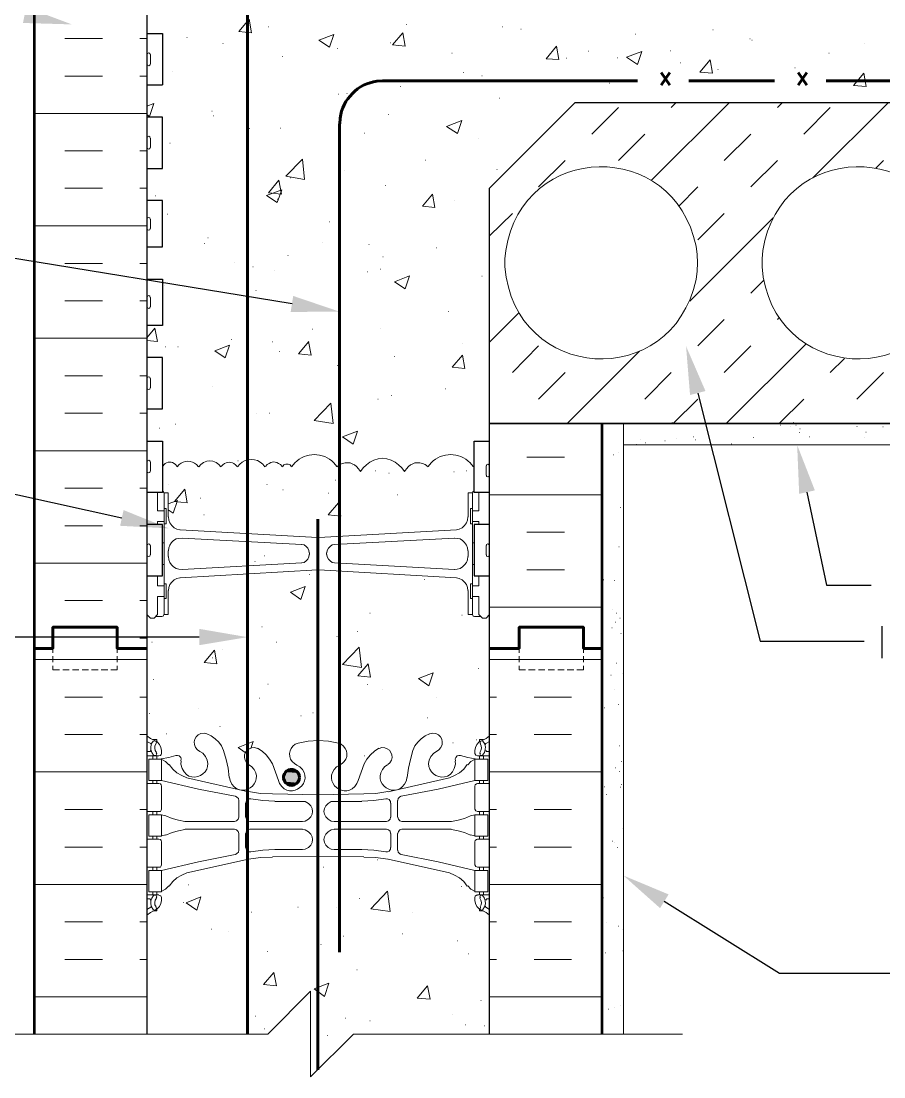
# Model space of a CAD drawing. Header units: millimetres. Extents: x 14 to 201, y 16 to 268.
# Drawn here: x 80 to 143.9, y 81.7 to 159.9 of the extents above; entities that cross this region are included whole.
import ezdxf

# ---------------------------------------------------------------- set-up
doc = ezdxf.new("R2010")
doc.units = ezdxf.units.MM
doc.header["$MEASUREMENT"] = 0
doc.layers.get('0').update_dxf_attribs({"linetype": 'CONTINUOUS'})

msp = doc.modelspace()

# ---------------------------------------------------------------- hatches: boundary and pattern name
at = {"true_color": 0x000007}
for points in [[(80.349, 160.972), (83.735, 159.702), (80.116, 159.808)], [(100.139, 139.573), (103.568, 138.409), (99.949, 138.388)], [(129.54, 132.228), (129.244, 135.848), (130.683, 132.525)], [(137.626, 124.904), (137.477, 128.524), (138.79, 125.158)], [(87.567, 123.698), (90.932, 122.343), (87.313, 122.534)], [(93.176, 114.893), (96.753, 114.279), (93.176, 113.686)], [(99.462, 104.098), (100.605, 103.992), (99.42, 103.992)], [(99.504, 104.203), (100.563, 104.098), (99.462, 104.098)], [(99.462, 104.098), (100.563, 104.098), (100.605, 103.992)], [(99.568, 104.288), (100.52, 104.203), (99.504, 104.203)], [(99.504, 104.203), (100.52, 104.203), (100.563, 104.098)], [(99.653, 104.352), (100.457, 104.288), (99.568, 104.288)], [(99.568, 104.288), (100.457, 104.288), (100.52, 104.203)], [(99.737, 104.415), (100.372, 104.352), (99.653, 104.352)], [(99.653, 104.352), (100.372, 104.352), (100.457, 104.288)], [(99.843, 104.458), (100.266, 104.415), (99.737, 104.415)], [(99.737, 104.415), (100.266, 104.415), (100.372, 104.352)], [(99.949, 104.479), (100.182, 104.458), (99.843, 104.458)], [(99.843, 104.458), (100.182, 104.458), (100.266, 104.415)], [(99.949, 104.479), (100.055, 104.479), (100.182, 104.458)], [(99.42, 103.992), (100.605, 103.886), (99.42, 103.886)], [(99.42, 103.992), (100.605, 103.992), (100.605, 103.886)], [(99.42, 103.886), (100.605, 103.78), (99.42, 103.78)], [(99.42, 103.886), (100.605, 103.886), (100.605, 103.78)], [(99.42, 103.78), (100.563, 103.674), (99.462, 103.674)], [(99.42, 103.78), (100.605, 103.78), (100.563, 103.674)], [(99.462, 103.674), (100.52, 103.568), (99.504, 103.568)], [(99.462, 103.674), (100.563, 103.674), (100.52, 103.568)], [(99.504, 103.568), (100.457, 103.484), (99.568, 103.484)], [(99.504, 103.568), (100.52, 103.568), (100.457, 103.484)], [(99.568, 103.484), (100.372, 103.399), (99.653, 103.399)], [(99.568, 103.484), (100.457, 103.484), (100.372, 103.399)], [(99.653, 103.399), (100.266, 103.357), (99.737, 103.357)], [(99.653, 103.399), (100.372, 103.399), (100.266, 103.357)], [(99.737, 103.357), (100.182, 103.314), (99.843, 103.314)], [(99.737, 103.357), (100.266, 103.357), (100.182, 103.314)], [(99.843, 103.314), (100.055, 103.293), (99.949, 103.293)], [(99.843, 103.314), (100.182, 103.314), (100.055, 103.293)], [(127.317, 94.192), (124.608, 96.605), (127.952, 95.208)]]:
    msp.add_hatch(color=0, dxfattribs=at).paths.add_polyline_path(points)

# ---------------------------------------------------------------- linework, layer by layer
at = {"color": 0, "linetype": 'Continuous', "lineweight": 60, "true_color": 0x000007}
for p, q in [((96.753, 199.178), (96.753, 84.857)), ((128.037, 155.194), (127.402, 156.147)), ((127.402, 155.194), (128.037, 156.147)), ((138.197, 155.194), (137.562, 156.147)), ((137.562, 155.194), (138.197, 156.147)), ((106.743, 155.512), (106.341, 155.49)), ((121.031, 155.512), (106.743, 155.512)), ((125.645, 155.512), (121.031, 155.512)), ((135.805, 155.512), (129.455, 155.512)), ((145.965, 155.512), (139.615, 155.512)), ((103.611, 152.76), (103.59, 152.337)), ((103.568, 152.337), (103.568, 90.932)), ((101.96, 123.021), (101.96, 82.211))]:
    msp.add_line(p, q, dxfattribs=at)
at = {"color": 0, "linetype": 'Continuous', "lineweight": 53, "true_color": 0x000007}
for p, q in [((80.963, 113.432), (80.963, 170.603)), ((123.021, 113.432), (123.021, 130.111)), ((80.963, 84.857), (80.963, 113.432)), ((123.021, 84.857), (123.021, 113.432))]:
    msp.add_line(p, q, dxfattribs=at)
at = {"color": 0, "linetype": 'Continuous', "lineweight": 25, "true_color": 0x000007}
for p, q in [((89.302, 170.603), (89.302, 113.432)), ((89.302, 155.215), (90.445, 155.215)), ((89.302, 140.822), (90.445, 140.822)), ((114.681, 130.111), (174.688, 130.111)), ((114.681, 84.857), (114.681, 130.111)), ((143.743, 115.104), (143.743, 112.712)), ((93.176, 114.279), (67.839, 114.279)), ((89.302, 113.432), (89.302, 84.857))]:
    msp.add_line(p, q, dxfattribs=at)
at = {"color": 0, "linetype": 'Continuous', "lineweight": 15, "true_color": 0x656565}
for p, q in [((96.118, 159.173), (96.88, 160.083)), ((97.049, 159.089), (96.88, 160.083)), ((108.543, 159.702), (108.564, 159.702)), ((96.118, 159.173), (97.049, 159.089)), ((98.277, 159.533), (98.298, 159.533)), ((102.044, 158.538), (103.145, 158.962)), ((102.828, 158.009), (103.145, 158.962)), ((107.505, 158.178), (108.268, 159.089)), ((108.437, 158.094), (108.267, 159.089)), ((115.612, 159.512), (115.633, 159.512)), ((117.009, 159.343), (117.031, 159.343)), ((125.476, 158.983), (125.497, 158.983)), ((131.233, 159.3), (131.255, 159.3)), ((83.227, 158.665), (86, 158.665)), ((88.773, 158.665), (89.302, 158.665)), ((92.265, 158.729), (92.287, 158.729)), ((94.932, 158.284), (94.954, 158.284)), ((102.044, 158.538), (102.828, 158.009)), ((107.357, 158.327), (107.378, 158.327)), ((107.505, 158.178), (108.437, 158.094)), ((118.872, 157.162), (119.655, 158.094)), ((119.824, 157.099), (119.655, 158.094)), ((133.964, 158.623), (133.985, 158.623)), ((134.112, 158.538), (134.133, 158.538)), ((142.43, 158.263), (142.452, 158.263)), ((99.356, 157.311), (99.377, 157.311)), ((103.42, 157.924), (103.441, 157.924)), ((111.887, 157.565), (111.908, 157.565)), ((121.984, 157.713), (122.005, 157.713)), ((124.841, 157.268), (125.963, 157.692)), ((125.645, 156.739), (125.963, 157.692)), ((128.101, 157.755), (128.122, 157.755)), ((139.827, 157.565), (139.848, 157.565)), ((118.872, 157.162), (119.824, 157.099)), ((120.354, 157.205), (120.375, 157.205)), ((124.142, 157.226), (124.164, 157.226)), ((124.841, 157.268), (125.645, 156.739)), ((128.842, 156.845), (128.863, 156.845)), ((130.26, 156.168), (131.043, 157.078)), ((131.212, 156.083), (131.043, 157.078)), ((83.227, 155.871), (86, 155.871)), ((88.773, 155.871), (89.302, 155.871)), ((91.207, 156.189), (91.228, 156.189)), ((112.734, 156.125), (112.755, 156.125)), ((114.109, 155.892), (114.131, 155.892)), ((130.26, 156.168), (131.212, 156.083)), ((131.593, 156.358), (131.614, 156.358)), ((137.308, 156.485), (137.329, 156.485)), ((141.647, 155.173), (142.409, 156.083)), ((142.6, 155.088), (142.409, 156.083)), ((108.098, 155.109), (108.119, 155.109)), ((123.571, 155.342), (123.592, 155.342)), ((141.647, 155.173), (142.6, 155.088)), ((103.463, 154.538), (103.484, 154.538)), ((104.119, 154.58), (104.14, 154.58)), ((115.422, 154.241), (115.443, 154.241)), ((89.302, 153.649), (89.81, 153.839)), ((89.493, 152.887), (89.81, 153.839)), ((122.259, 151.574), (124.227, 153.543)), ((126.661, 148.124), (132.461, 153.924)), ((128.143, 153.543), (128.524, 153.924)), ((136.017, 153.543), (136.398, 153.924)), ((137.964, 151.574), (139.933, 153.543)), ((138.642, 148.336), (144.251, 153.924)), ((80.963, 153.099), (89.302, 153.099)), ((89.302, 153.014), (89.493, 152.887)), ((94.107, 153.268), (94.128, 153.268)), ((94.213, 152.929), (94.234, 152.929)), ((107.167, 153.035), (107.188, 153.035)), ((96.901, 151.977), (96.922, 151.977)), ((99.166, 152.019), (99.187, 152.019)), ((111.506, 152.146), (112.628, 152.569)), ((111.506, 152.146), (112.31, 151.617)), ((112.31, 151.617), (112.628, 152.569)), ((105.389, 151.638), (105.41, 151.638)), ((113.856, 151.278), (113.877, 151.278)), ((124.227, 149.606), (126.196, 151.574)), ((132.08, 149.606), (134.048, 151.574)), ((83.227, 150.326), (86, 150.326)), ((88.773, 150.326), (89.302, 150.326)), ((90.995, 150.897), (91.017, 150.897)), ((99.589, 148.442), (100.817, 149.712)), ((100.986, 148.209), (100.817, 149.712)), ((109.94, 149.648), (109.961, 149.648)), ((118.322, 147.659), (120.29, 149.606)), ((134.048, 147.659), (136.017, 149.606)), ((143.298, 149.034), (143.87, 149.606)), ((103.928, 148.844), (103.949, 148.844)), ((115.231, 148.95), (115.252, 148.95)), ((98.319, 147.214), (99.081, 148.145)), ((99.272, 147.129), (99.081, 148.145)), ((99.589, 148.442), (100.986, 148.209)), ((99.949, 148.336), (99.97, 148.336)), ((83.227, 147.553), (86, 147.553)), ((88.773, 147.553), (89.302, 147.553)), ((98.171, 147.024), (99.293, 147.447)), ((98.319, 147.214), (99.272, 147.129)), ((98.954, 146.494), (99.293, 147.447)), ((106.976, 147.764), (106.997, 147.764)), ((128.714, 146.24), (130.111, 147.659)), ((89.916, 147.002), (89.937, 147.002)), ((98.171, 147.024), (98.954, 146.494)), ((98.954, 146.748), (98.975, 146.748)), ((109.707, 146.219), (110.469, 147.129)), ((110.638, 146.135), (110.469, 147.129)), ((112.077, 146.643), (112.099, 146.643)), ((90.805, 145.627), (90.826, 145.627)), ((109.707, 146.219), (110.638, 146.135)), ((114.681, 144.018), (116.374, 145.69)), ((130.111, 143.722), (132.08, 145.69)), ((102.806, 145.055), (102.828, 145.055)), ((129.519, 139.192), (135.699, 145.373)), ((80.963, 144.759), (89.302, 144.759)), ((93.557, 143.468), (93.578, 143.468)), ((93.811, 143.87), (93.832, 143.87)), ((102.298, 143.51), (102.32, 143.51)), ((105.749, 143.383), (105.77, 143.383)), ((99.737, 142.579), (99.758, 142.579)), ((106.786, 142.473), (106.807, 142.473)), ((110.765, 143.15), (110.786, 143.15)), ((83.227, 141.986), (86, 141.986)), ((88.773, 141.986), (89.302, 141.986)), ((95.779, 142.071), (95.8, 142.071)), ((97.155, 141.732), (97.176, 141.732)), ((98.764, 141.457), (98.785, 141.457)), ((105.643, 141.372), (105.664, 141.372)), ((106.616, 141.563), (106.638, 141.563)), ((107.654, 140.631), (108.754, 141.055)), ((108.437, 140.102), (108.754, 141.055)), ((114.109, 141.033), (114.131, 141.033)), ((90.614, 140.335), (90.636, 140.335)), ((107.654, 140.631), (108.437, 140.102)), ((134.048, 139.785), (134.98, 140.716)), ((97.367, 139.975), (97.388, 139.975)), ((83.227, 139.213), (86, 139.213)), ((88.773, 139.213), (89.302, 139.213)), ((111.612, 138.43), (111.633, 138.43)), ((114.681, 136.144), (116.84, 138.303)), ((130.111, 135.869), (132.08, 137.816)), ((136.017, 137.816), (136.123, 137.943)), ((89.302, 136.461), (89.895, 137.181)), ((90.085, 136.186), (89.895, 137.181)), ((101.579, 137.118), (101.6, 137.118)), ((106.595, 137.181), (106.616, 137.181)), ((80.963, 136.44), (89.302, 136.44)), ((89.302, 136.271), (90.085, 136.186)), ((95.567, 136.334), (95.589, 136.334)), ((100.52, 135.276), (101.283, 136.186)), ((101.473, 135.191), (101.282, 136.186)), ((90.657, 135.805), (90.678, 135.805)), ((91.588, 135.805), (91.609, 135.805)), ((94.319, 135.509), (95.419, 135.932)), ((94.319, 135.509), (95.102, 134.98)), ((95.102, 134.98), (95.419, 135.932)), ((98.573, 136.165), (98.594, 136.165)), ((99.124, 135.445), (99.145, 135.445)), ((112.67, 136.017), (112.691, 136.017)), ((116.374, 133.9), (118.322, 135.869)), ((120.438, 130.111), (125.793, 135.467)), ((132.08, 133.9), (134.048, 135.869)), ((132.228, 130.111), (138.134, 136.017)), ((90.424, 135.043), (90.445, 135.043)), ((100.52, 135.276), (101.473, 135.191)), ((107.611, 135.086), (107.633, 135.086)), ((111.908, 134.281), (112.67, 135.191)), ((112.861, 134.197), (112.67, 135.191)), ((139.933, 133.9), (140.991, 134.937)), ((103.42, 134.429), (103.441, 134.429)), ((111.908, 134.281), (112.861, 134.197)), ((118.322, 131.932), (120.29, 133.9)), ((126.196, 131.932), (128.143, 133.9)), ((141.901, 131.932), (143.87, 133.9)), ((83.227, 133.646), (86, 133.646)), ((88.773, 133.646), (89.302, 133.646)), ((114.639, 133.096), (114.66, 133.096)), ((94.171, 132.842), (94.192, 132.842)), ((111.4, 132.694), (111.421, 132.694)), ((101.685, 130.344), (102.933, 131.635)), ((103.103, 130.111), (102.933, 131.635)), ((106.405, 131.911), (106.426, 131.911)), ((107.421, 132.186), (107.442, 132.186)), ((128.291, 130.111), (130.111, 131.932)), ((136.144, 130.111), (137.964, 131.932)), ((83.227, 130.874), (86, 130.874)), ((88.773, 130.874), (89.302, 130.874)), ((97.409, 130.852), (97.43, 130.852)), ((98.383, 130.895), (98.404, 130.895)), ((91.398, 130.069), (91.419, 130.069)), ((101.685, 130.344), (103.103, 130.111)), ((128.164, 130.111), (128.249, 130.196)), ((136.229, 129.985), (136.25, 129.985)), ((137.054, 130.09), (137.075, 130.09)), ((137.139, 130.111), (137.224, 130.196)), ((137.372, 130.006), (137.393, 130.006)), ((90.233, 129.773), (90.255, 129.773)), ((103.78, 129.117), (104.902, 129.54)), ((104.584, 128.587), (104.902, 129.54)), ((129.794, 129.138), (129.815, 129.138)), ((136.948, 129.9), (136.969, 129.9)), ((137.626, 129.455), (137.647, 129.455)), ((137.668, 129.731), (137.689, 129.731)), ((141.901, 129.9), (141.922, 129.9)), ((142.557, 129.477), (142.579, 129.477)), ((143.827, 129.858), (143.849, 129.858)), ((103.78, 129.117), (104.584, 128.587)), ((125.539, 128.566), (125.561, 128.566)), ((125.857, 128.926), (125.878, 128.926)), ((126.238, 128.672), (126.259, 128.672)), ((127.677, 128.842), (127.698, 128.842)), ((128.503, 128.969), (128.524, 128.969)), ((129.921, 128.905), (129.942, 128.905)), ((132.609, 128.609), (132.63, 128.609)), ((134.218, 129.074), (134.239, 129.074)), ((138.366, 129.117), (138.388, 129.117)), ((142.43, 129.096), (142.452, 129.096)), ((80.963, 128.101), (89.302, 128.101)), ((117.454, 127.614), (120.227, 127.614)), ((122.999, 127.614), (123.021, 127.614)), ((123.846, 127.783), (123.867, 127.783)), ((124.227, 127.995), (124.248, 127.995)), ((90.551, 127.063), (90.445, 126.915)), ((91.546, 126.936), (91.419, 127.085)), ((91.694, 127.085), (91.546, 126.915)), ((93.112, 126.915), (92.964, 127.085)), ((94.932, 127.063), (94.806, 126.936)), ((95.991, 126.936), (95.864, 127.063)), ((96.181, 127.106), (96.012, 126.915)), ((96.033, 127.339), (96.054, 127.339)), ((98.044, 126.915), (97.875, 127.106)), ((98.213, 127.085), (98.086, 126.936)), ((99.314, 126.936), (99.187, 127.085)), ((100.266, 127.212), (100.034, 126.936)), ((103.378, 126.936), (103.145, 127.212)), ((103.59, 127.085), (103.378, 126.915)), ((104.521, 126.979), (104.542, 126.979)), ((110.13, 126.915), (109.918, 127.085)), ((110.363, 127.212), (110.13, 126.936)), ((113.242, 127.233), (113.263, 127.233)), ((113.474, 126.936), (113.242, 127.212)), ((113.517, 127), (113.474, 126.915)), ((105.114, 126.555), (104.987, 126.767)), ((106.214, 126.619), (106.235, 126.619)), ((107.23, 126.428), (107.251, 126.428)), ((108.521, 126.767), (108.394, 126.555)), ((112.035, 126.534), (112.056, 126.534)), ((112.988, 126.619), (113.009, 126.619)), ((83.227, 125.328), (86, 125.328)), ((88.773, 125.328), (89.302, 125.328)), ((90.911, 125.561), (90.932, 125.561)), ((91.334, 124.333), (92.096, 125.243)), ((92.287, 124.248), (92.096, 125.243)), ((98.192, 125.603), (98.213, 125.603)), ((103.251, 125.92), (103.272, 125.92)), ((93.239, 124.587), (93.26, 124.587)), ((99.377, 125.201), (99.399, 125.201)), ((102.764, 124.947), (102.785, 124.947)), ((107.865, 124.841), (107.886, 124.841)), ((114.681, 124.841), (123.021, 124.841)), ((90.868, 124.164), (91.567, 124.418)), ((90.868, 123.719), (91.249, 123.465)), ((91.249, 123.465), (91.567, 124.418)), ((91.334, 124.333), (92.287, 124.248)), ((102.722, 123.338), (103.484, 124.248)), ((103.674, 123.253), (103.484, 124.248)), ((124.396, 123.889), (124.418, 123.889)), ((93.514, 123.359), (93.536, 123.359)), ((102.722, 123.338), (103.674, 123.253)), ((83.227, 122.534), (86, 122.534)), ((88.773, 122.534), (89.302, 122.534)), ((117.454, 122.068), (120.227, 122.068)), ((122.999, 122.068), (123.021, 122.068)), ((124.269, 120.968), (124.291, 120.968)), ((80.963, 119.761), (89.302, 119.761)), ((97.303, 119.888), (97.324, 119.888)), ((98.002, 120.311), (98.023, 120.311)), ((117.454, 119.274), (120.227, 119.274)), ((122.999, 119.274), (123.021, 119.274)), ((101.346, 118.914), (101.367, 118.914)), ((109.834, 118.554), (109.855, 118.554)), ((123.126, 118.533), (123.148, 118.533)), ((123.91, 118.47), (123.931, 118.47)), ((99.928, 117.602), (101.028, 118.025)), ((99.928, 117.602), (100.711, 117.073)), ((100.711, 117.073), (101.028, 118.025)), ((83.227, 116.988), (86, 116.988)), ((88.773, 116.988), (89.302, 116.988)), ((105.812, 116.057), (105.833, 116.057)), ((112.628, 115.909), (112.649, 115.909)), ((114.681, 116.501), (123.021, 116.501)), ((123.783, 116.332), (123.804, 116.332)), ((124.058, 116.057), (124.079, 116.057)), ((123.042, 115.507), (123.063, 115.507)), ((124.015, 115.401), (124.037, 115.401)), ((124.333, 115.676), (124.354, 115.676)), ((97.811, 115.041), (97.832, 115.041)), ((103.378, 114.321), (103.399, 114.321)), ((104.881, 114.702), (104.902, 114.702)), ((123.74, 114.977), (123.761, 114.977)), ((124.418, 114.554), (124.439, 114.554)), ((88.773, 114.215), (89.302, 114.215)), ((89.662, 113.919), (89.683, 113.919)), ((98.87, 113.919), (98.891, 113.919)), ((103.801, 112.247), (105.029, 113.538)), ((105.198, 112.035), (105.029, 113.538)), ((122.999, 113.728), (123.021, 113.728)), ((93.536, 112.395), (94.298, 113.305)), ((94.128, 112.734), (94.149, 112.734)), ((94.488, 112.31), (94.297, 113.305)), ((94.911, 113.39), (94.932, 113.39)), ((80.963, 112.628), (89.302, 112.628)), ((93.535, 112.395), (94.488, 112.31)), ((103.801, 112.247), (105.198, 112.035)), ((104.923, 111.4), (105.685, 112.31)), ((105.876, 111.315), (105.685, 112.31)), ((113.877, 111.95), (113.898, 111.95)), ((123.021, 112.628), (114.681, 112.628)), ((124.1, 112.353), (124.121, 112.353)), ((89.789, 111.146), (89.81, 111.146)), ((104.923, 111.4), (105.876, 111.315)), ((109.41, 111.21), (110.511, 111.633)), ((109.41, 111.21), (110.194, 110.68)), ((110.194, 110.68), (110.511, 111.633)), ((123.677, 111.464), (123.698, 111.464)), ((124.502, 111.591), (124.523, 111.591)), ((98.256, 110.786), (98.277, 110.786)), ((105.622, 110.765), (105.643, 110.765)), ((106.743, 110.426), (106.765, 110.426)), ((123.931, 110.427), (123.952, 110.427)), ((83.227, 109.834), (86, 109.834)), ((88.773, 109.834), (89.302, 109.834)), ((97.621, 109.749), (97.642, 109.749)), ((110.744, 109.77), (110.765, 109.77)), ((115.21, 109.834), (114.681, 109.834)), ((120.756, 109.834), (117.983, 109.834)), ((93.133, 109.008), (93.155, 109.008)), ((123.169, 109.03), (123.19, 109.03)), ((124.206, 109.284), (124.227, 109.284)), ((89.471, 108.627), (89.493, 108.627)), ((100.711, 108.437), (100.732, 108.437)), ((101.6, 108.67), (101.621, 108.67)), ((110.088, 108.31), (110.109, 108.31)), ((94.7, 107.654), (94.721, 107.654)), ((83.227, 107.061), (86, 107.061)), ((88.773, 107.061), (89.302, 107.061)), ((90.72, 107.124), (90.742, 107.124)), ((96.054, 106.087), (97.176, 106.532)), ((97.028, 106.087), (97.176, 106.532)), ((111.972, 106.447), (111.993, 106.447)), ((113.686, 106.659), (113.707, 106.659)), ((115.21, 107.061), (114.681, 107.061)), ((120.756, 107.061), (117.983, 107.061)), ((96.054, 106.087), (96.583, 105.727)), ((124.312, 106.235), (124.333, 106.235)), ((105.431, 105.473), (105.452, 105.473)), ((124.439, 105.05), (124.46, 105.05)), ((80.963, 104.288), (89.302, 104.288)), ((123.021, 104.288), (114.681, 104.288)), ((123.994, 104.585), (124.015, 104.585)), ((124.291, 104.331), (124.312, 104.331)), ((124.46, 103.357), (124.481, 103.357)), ((123.169, 103.188), (123.19, 103.188)), ((123.317, 102.616), (123.338, 102.616)), ((124.396, 103.166), (124.418, 103.166)), ((83.227, 101.494), (86, 101.494)), ((88.773, 101.494), (89.302, 101.494)), ((115.21, 101.494), (114.681, 101.494)), ((120.756, 101.494), (117.983, 101.494)), ((124.502, 100.118), (124.523, 100.118)), ((83.227, 98.721), (86, 98.721)), ((88.773, 98.721), (89.302, 98.721)), ((115.21, 98.721), (114.681, 98.721)), ((120.756, 98.721), (117.983, 98.721)), ((123.804, 99.166), (123.825, 99.166)), ((123.931, 99.081), (123.952, 99.081)), ((124.142, 98.679), (124.164, 98.679)), ((124.608, 98.637), (124.629, 98.637)), ((102.383, 97.24), (102.404, 97.24)), ((106.363, 97.769), (106.384, 97.769)), ((124.608, 97.049), (124.629, 97.049)), ((80.963, 95.948), (89.302, 95.948)), ((92.35, 95.927), (92.371, 95.927)), ((112.586, 95.8), (112.607, 95.8)), ((123.021, 95.948), (114.681, 95.948)), ((92.202, 94.594), (93.303, 95.017)), ((92.985, 94.043), (93.303, 95.017)), ((105.05, 94.911), (105.071, 94.911)), ((105.897, 94.149), (107.124, 95.44)), ((107.315, 93.938), (107.124, 95.44)), ((123.105, 94.954), (123.126, 94.954)), ((92.012, 94.615), (92.033, 94.615)), ((92.202, 94.594), (92.985, 94.043)), ((100.478, 94.255), (100.499, 94.255)), ((103.336, 94.213), (103.357, 94.213)), ((105.897, 94.149), (107.315, 93.938)), ((83.227, 93.176), (86, 93.176)), ((88.773, 93.176), (89.302, 93.176)), ((97.028, 93.895), (97.049, 93.895)), ((108.966, 93.895), (108.987, 93.895)), ((115.21, 93.176), (114.681, 93.176)), ((120.756, 93.176), (117.983, 93.176)), ((94.065, 92.625), (94.086, 92.625)), ((95.356, 92.477), (95.377, 92.477)), ((123.338, 93.133), (123.359, 93.133)), ((124.206, 92.858), (124.227, 92.858)), ((124.502, 92.604), (124.523, 92.604)), ((103.844, 92.117), (103.865, 92.117)), ((108.204, 92.287), (108.225, 92.287)), ((112.31, 91.757), (112.332, 91.757)), ((98.213, 90.974), (98.234, 90.974)), ((102.193, 91.503), (102.214, 91.503)), ((113.093, 90.805), (113.115, 90.805)), ((123.275, 90.868), (123.296, 90.868)), ((124.566, 91.038), (124.587, 91.038)), ((83.227, 90.382), (86, 90.382)), ((88.773, 90.382), (89.302, 90.382)), ((115.21, 90.382), (114.681, 90.382)), ((120.756, 90.382), (117.983, 90.382)), ((97.938, 88.519), (98.7, 89.429)), ((98.891, 88.434), (98.7, 89.429)), ((104.86, 89.62), (104.881, 89.62)), ((96.837, 88.604), (96.859, 88.604)), ((97.938, 88.519), (98.891, 88.434)), ((101.685, 88.201), (102.785, 88.625)), ((102.468, 87.651), (102.785, 88.625)), ((101.685, 88.201), (102.468, 87.651)), ((109.326, 87.524), (110.088, 88.434)), ((110.278, 87.439), (110.088, 88.434)), ((80.963, 87.609), (89.302, 87.609)), ((109.326, 87.524), (110.278, 87.439)), ((114.046, 87.355), (114.067, 87.355)), ((123.021, 87.609), (114.681, 87.609)), ((124.354, 86.953), (124.375, 86.953)), ((97.324, 86.191), (97.346, 86.191)), ((111.929, 86.339), (111.951, 86.339)), ((123.507, 86.699), (123.529, 86.699)), ((123.931, 86.847), (123.952, 86.847)), ((104.013, 86.042), (104.034, 86.042)), ((105.812, 85.831), (105.833, 85.831)), ((112.903, 85.534), (112.924, 85.534)), ((114.279, 85.471), (114.3, 85.471)), ((98.002, 85.238), (98.023, 85.238)), ((102.68, 84.751), (102.701, 84.751))]:
    msp.add_line(p, q, dxfattribs=at)
at = {"color": 0, "linetype": 'Continuous', "lineweight": 15, "true_color": 0x000007}
for p, q in [((89.302, 157.459), (89.302, 156.76)), ((89.429, 157.586), (89.45, 157.586)), ((89.556, 157.459), (89.556, 156.76)), ((89.302, 157.29), (89.323, 157.29)), ((89.302, 156.951), (89.323, 156.951)), ((89.429, 156.633), (89.45, 156.633)), ((89.302, 151.278), (89.302, 150.58)), ((89.302, 151.109), (89.323, 151.109)), ((89.429, 151.405), (89.45, 151.405)), ((89.556, 151.278), (89.556, 150.58)), ((89.302, 150.749), (89.323, 150.749)), ((89.429, 150.453), (89.45, 150.453)), ((89.302, 145.267), (89.302, 144.568)), ((89.302, 145.098), (89.323, 145.098)), ((89.429, 145.394), (89.45, 145.394)), ((89.556, 145.267), (89.556, 144.568)), ((89.302, 144.759), (89.323, 144.759)), ((89.429, 144.441), (89.45, 144.441)), ((89.302, 139.467), (89.302, 138.769)), ((89.429, 139.594), (89.45, 139.594)), ((89.556, 139.467), (89.556, 138.769)), ((89.302, 139.277), (89.323, 139.277)), ((89.302, 138.938), (89.323, 138.938)), ((89.429, 138.642), (89.45, 138.642)), ((89.302, 133.456), (89.302, 132.757)), ((89.302, 133.287), (89.323, 133.287)), ((89.429, 133.583), (89.45, 133.583)), ((89.556, 133.456), (89.556, 132.757)), ((89.302, 132.927), (89.323, 132.927)), ((89.429, 132.63), (89.45, 132.63)), ((124.608, 84.857), (124.608, 130.111)), ((124.608, 128.524), (174.688, 128.524)), ((89.302, 127.275), (89.302, 126.577)), ((89.302, 127.085), (89.323, 127.085)), ((89.429, 127.402), (89.45, 127.402)), ((89.556, 127.275), (89.556, 126.577)), ((114.427, 126.979), (114.427, 126.28)), ((114.427, 126.809), (114.448, 126.809)), ((114.554, 127.106), (114.575, 127.106)), ((114.681, 126.979), (114.681, 126.28)), ((89.302, 126.746), (89.323, 126.746)), ((89.429, 126.45), (89.45, 126.45)), ((114.427, 126.45), (114.448, 126.45)), ((114.554, 126.153), (114.575, 126.153)), ((89.302, 124.968), (89.323, 125.01)), ((90.085, 124.968), (90.043, 125.01)), ((90.085, 124.968), (90.085, 123.634)), ((90.572, 124.968), (90.868, 124.968)), ((90.572, 115.951), (90.572, 124.968)), ((90.572, 124.904), (90.593, 124.904)), ((90.868, 124.968), (90.868, 123.19)), ((113.093, 124.968), (113.093, 123.19)), ((113.411, 124.968), (113.093, 124.968)), ((113.411, 115.951), (113.411, 124.968)), ((113.411, 124.904), (113.432, 124.904)), ((113.898, 124.968), (113.94, 125.01)), ((113.898, 124.968), (113.898, 123.634)), ((114.681, 124.968), (114.639, 125.01)), ((90.085, 122.851), (90.085, 122.64)), ((90.572, 122.682), (90.72, 122.682)), ((101.939, 121.666), (91.758, 122.237)), ((102.044, 121.666), (112.226, 122.237)), ((113.411, 122.682), (113.263, 122.682)), ((113.898, 122.851), (113.898, 122.64)), ((100.775, 121.158), (91.906, 121.624)), ((101.939, 121.666), (101.981, 121.666)), ((101.981, 121.666), (102.023, 121.666)), ((103.209, 121.158), (112.077, 121.624)), ((89.302, 121.073), (89.302, 120.375)), ((89.302, 120.904), (89.323, 120.904)), ((89.302, 120.544), (89.323, 120.544)), ((89.429, 121.2), (89.45, 121.2)), ((89.556, 121.073), (89.556, 120.375)), ((90.868, 120.248), (90.868, 120.671)), ((113.093, 120.248), (113.093, 120.671)), ((114.427, 121.073), (114.427, 120.375)), ((114.427, 120.904), (114.448, 120.904)), ((114.427, 120.544), (114.448, 120.544)), ((114.554, 121.2), (114.575, 121.2)), ((114.681, 121.073), (114.681, 120.375)), ((89.429, 120.248), (89.45, 120.248)), ((100.775, 119.782), (91.906, 119.295)), ((101.346, 120.523), (101.346, 120.417)), ((102.616, 120.523), (102.616, 120.417)), ((103.209, 119.782), (112.077, 119.295)), ((114.554, 120.248), (114.575, 120.248)), ((101.939, 119.274), (91.758, 118.681)), ((101.981, 119.274), (101.939, 119.274)), ((102.023, 119.274), (101.981, 119.274)), ((102.044, 119.274), (112.226, 118.681)), ((90.085, 118.83), (90.085, 118.089)), ((113.898, 118.83), (113.898, 118.089)), ((90.868, 117.729), (90.868, 115.951)), ((113.093, 117.729), (113.093, 115.951)), ((90.085, 117.284), (90.085, 115.951)), ((90.572, 117.136), (90.72, 117.136)), ((113.411, 117.136), (113.263, 117.136)), ((113.898, 117.284), (113.898, 115.951)), ((89.302, 115.951), (89.556, 115.697)), ((90.085, 115.951), (89.831, 115.697)), ((90.572, 115.951), (90.868, 115.951)), ((113.411, 115.951), (113.093, 115.951)), ((113.898, 115.951), (114.152, 115.697)), ((114.681, 115.951), (114.427, 115.697)), ((89.556, 115.697), (89.831, 115.697)), ((89.937, 115.803), (90.403, 115.803)), ((90.085, 115.803), (90.403, 115.803)), ((114.046, 115.803), (113.58, 115.803)), ((113.898, 115.803), (113.58, 115.803)), ((114.427, 115.697), (114.152, 115.697)), ((82.338, 113.115), (82.338, 113.432)), ((82.338, 112.416), (82.338, 112.882)), ((87.101, 113.432), (87.101, 113.115)), ((87.101, 112.882), (87.101, 112.416)), ((116.882, 113.115), (116.882, 113.432)), ((116.882, 112.416), (116.882, 112.882)), ((121.645, 113.432), (121.645, 113.115)), ((121.645, 112.882), (121.645, 112.416)), ((83.545, 111.845), (83.058, 111.845)), ((84.243, 111.845), (83.778, 111.845)), ((84.963, 111.845), (84.497, 111.845)), ((85.683, 111.845), (85.196, 111.845)), ((86.402, 111.845), (85.915, 111.845)), ((118.068, 111.845), (117.581, 111.845)), ((118.787, 111.845), (118.3, 111.845)), ((119.486, 111.845), (119.02, 111.845)), ((120.205, 111.845), (119.74, 111.845)), ((120.925, 111.845), (120.438, 111.845)), ((89.302, 106.553), (89.577, 106.384)), ((93.726, 107.124), (93.536, 107.167)), ((110.448, 107.167), (110.257, 107.124)), ((114.406, 106.384), (114.681, 106.553)), ((89.302, 105.791), (89.535, 105.791)), ((89.535, 105.812), (89.577, 105.876)), ((89.62, 106.32), (89.577, 106.405)), ((90.382, 105.876), (90.382, 105.664)), ((93.049, 105.918), (93.218, 105.812)), ((93.43, 105.685), (93.218, 105.812)), ((97.473, 106.024), (97.282, 106.087)), ((100.499, 106.426), (100.288, 106.341)), ((106.701, 106.087), (106.511, 106.024)), ((110.765, 105.812), (110.553, 105.685)), ((110.765, 105.812), (110.934, 105.918)), ((113.601, 105.876), (113.601, 105.664)), ((114.406, 106.405), (114.363, 106.32)), ((114.406, 105.876), (114.448, 105.812)), ((114.681, 105.791), (114.448, 105.791)), ((89.302, 105.473), (90.191, 105.473)), ((89.747, 105.473), (89.747, 105.241)), ((90.043, 105.473), (90.043, 105.241)), ((91.842, 105.092), (91.821, 104.86)), ((96.689, 104.965), (96.837, 104.838)), ((99.039, 103.653), (98.594, 104.881)), ((100.224, 104.902), (100.415, 104.796)), ((103.568, 104.796), (103.759, 104.902)), ((104.944, 103.653), (105.389, 104.881)), ((107.146, 104.838), (107.294, 104.965)), ((112.162, 104.86), (112.141, 105.092)), ((114.681, 105.473), (113.792, 105.473)), ((113.94, 105.473), (113.94, 105.241)), ((114.237, 105.473), (114.237, 105.241)), ((97.049, 104.69), (96.859, 104.817)), ((100.626, 104.669), (100.415, 104.796)), ((103.568, 104.796), (103.357, 104.669)), ((107.124, 104.817), (106.934, 104.69)), ((89.302, 103.441), (90.191, 103.441)), ((89.747, 103.653), (89.747, 103.441)), ((90.043, 103.653), (90.043, 103.441)), ((92.265, 103.844), (96.816, 102.806)), ((95.419, 103.886), (95.462, 103.653)), ((99.039, 103.653), (99.124, 103.441)), ((104.86, 103.441), (104.944, 103.653)), ((111.718, 103.844), (107.167, 102.806)), ((108.521, 103.653), (108.564, 103.886)), ((114.681, 103.441), (113.792, 103.441)), ((113.94, 103.653), (113.94, 103.441)), ((114.237, 103.653), (114.237, 103.441)), ((90.382, 103.23), (90.382, 101.536)), ((98.594, 102.658), (101.981, 102.595)), ((105.368, 102.658), (101.981, 102.595)), ((113.601, 103.23), (113.601, 101.536)), ((96.118, 102.171), (96.118, 100.944)), ((96.605, 101.981), (96.605, 100.944)), ((98.764, 102.108), (100.817, 102.108)), ((101.028, 102.087), (100.817, 102.108)), ((103.166, 102.108), (102.955, 102.087)), ((105.219, 102.108), (103.166, 102.108)), ((107.378, 101.981), (107.378, 100.944)), ((107.865, 102.171), (107.865, 100.944)), ((89.302, 101.346), (90.191, 101.346)), ((89.747, 101.346), (89.747, 101.113)), ((90.043, 101.346), (90.043, 101.113)), ((90.699, 101.028), (90.382, 101.113)), ((113.601, 101.113), (113.284, 101.028)), ((114.681, 101.346), (113.792, 101.346)), ((113.94, 101.346), (113.94, 101.113)), ((114.237, 101.346), (114.237, 101.113)), ((92.138, 100.626), (95.8, 100.626)), ((96.922, 100.626), (100.817, 100.626)), ((100.817, 100.626), (101.028, 100.647)), ((102.955, 100.647), (103.166, 100.626)), ((107.061, 100.626), (103.166, 100.626)), ((111.845, 100.626), (108.183, 100.626)), ((89.747, 99.314), (89.747, 99.526)), ((90.043, 99.314), (90.043, 99.526)), ((90.382, 99.547), (90.699, 99.631)), ((92.138, 100.034), (95.8, 100.034)), ((96.118, 98.488), (96.118, 99.716)), ((96.605, 98.679), (96.605, 99.716)), ((96.922, 100.034), (100.817, 100.034)), ((101.028, 99.991), (100.817, 100.012)), ((103.166, 100.012), (102.955, 99.991)), ((107.061, 100.034), (103.166, 100.034)), ((107.378, 98.679), (107.378, 99.716)), ((107.865, 98.488), (107.865, 99.716)), ((111.845, 100.034), (108.183, 100.034)), ((113.284, 99.631), (113.601, 99.547)), ((113.94, 99.314), (113.94, 99.526)), ((114.237, 99.314), (114.237, 99.526)), ((89.302, 99.314), (90.191, 99.314)), ((90.382, 97.409), (90.382, 99.102)), ((113.601, 97.409), (113.601, 99.102)), ((114.681, 99.314), (113.792, 99.314)), ((92.265, 96.816), (96.816, 97.832)), ((98.594, 98.002), (101.981, 98.044)), ((98.764, 98.531), (100.817, 98.531)), ((100.817, 98.531), (101.028, 98.552)), ((105.368, 98.002), (101.981, 98.044)), ((102.955, 98.552), (103.166, 98.531)), ((105.219, 98.531), (103.166, 98.531)), ((111.718, 96.816), (107.167, 97.832)), ((89.302, 97.218), (90.191, 97.218)), ((89.747, 96.986), (89.747, 97.218)), ((90.043, 96.986), (90.043, 97.218)), ((114.681, 97.218), (113.792, 97.218)), ((113.94, 96.986), (113.94, 97.218)), ((114.237, 96.986), (114.237, 97.218)), ((89.302, 95.186), (90.191, 95.186)), ((89.302, 94.869), (89.535, 94.869)), ((89.577, 94.784), (89.535, 94.848)), ((89.747, 95.186), (89.747, 95.398)), ((90.043, 95.186), (90.043, 95.398)), ((90.382, 94.763), (90.382, 94.975)), ((113.601, 94.763), (113.601, 94.975)), ((114.681, 95.186), (113.792, 95.186)), ((113.94, 95.186), (113.94, 95.398)), ((114.237, 95.186), (114.237, 95.398)), ((114.448, 94.848), (114.406, 94.784)), ((114.681, 94.869), (114.448, 94.869)), ((89.577, 94.255), (89.302, 94.086)), ((89.577, 94.255), (89.62, 94.34)), ((114.363, 94.34), (114.406, 94.255)), ((114.681, 94.086), (114.406, 94.255)), ((101.431, 88.032), (98.256, 84.857)), ((74.888, 84.857), (98.256, 84.857))]:
    msp.add_line(p, q, dxfattribs=at)
at = {"color": 0, "linetype": 'Continuous', "lineweight": 25, "true_color": 0x000007}
for points in [[(89.302, 159.025), (90.445, 159.025), (90.445, 155.215)], [(114.681, 128.82), (114.681, 147.574), (121.031, 153.924), (160.126, 153.924), (164.571, 150.791), (164.571, 142.028), (163.428, 142.028), (163.428, 137.245), (170.582, 137.245), (170.582, 130.111), (114.681, 130.111)], [(89.302, 149.013), (90.445, 149.013), (90.445, 152.823), (89.302, 152.823)], [(89.302, 143.214), (90.445, 143.214), (90.445, 146.643), (89.302, 146.643)], [(100.055, 138.98), (76.158, 142.896), (62.907, 142.896)], [(90.445, 140.822), (90.445, 137.393), (89.302, 137.393)], [(89.302, 131.212), (90.445, 131.212), (90.445, 135.022), (89.302, 135.022)], [(130.111, 132.376), (134.747, 113.982), (142.43, 113.982)], [(89.302, 128.82), (90.445, 128.82), (90.445, 125.01), (89.302, 125.01)], [(114.681, 125.01), (113.538, 125.01), (113.538, 128.82), (114.681, 128.82)], [(87.44, 123.105), (74.57, 125.942), (70.146, 125.942)], [(138.197, 125.032), (139.658, 118.131), (142.96, 118.131)], [(89.302, 118.83), (90.445, 118.83), (90.445, 122.64), (89.302, 122.64)], [(114.681, 122.64), (113.538, 122.64), (113.538, 118.83), (114.681, 118.83)], [(127.635, 94.7), (136.165, 89.366), (144.97, 89.366)]]:
    msp.add_lwpolyline(points, dxfattribs=at)
at = {"color": 0, "linetype": 'Continuous', "lineweight": 15, "true_color": 0x000007}
for points in [[(89.429, 157.586), (89.344, 157.543), (89.323, 157.459)], [(89.535, 157.459), (89.514, 157.543), (89.429, 157.586)], [(89.323, 156.76), (89.344, 156.676), (89.429, 156.633), (89.514, 156.676), (89.535, 156.76)], [(89.429, 151.405), (89.344, 151.363), (89.323, 151.278)], [(89.535, 151.278), (89.514, 151.363), (89.429, 151.405)], [(89.323, 150.58), (89.344, 150.495), (89.429, 150.453), (89.514, 150.495), (89.535, 150.58)], [(89.429, 145.394), (89.344, 145.351), (89.323, 145.267)], [(89.535, 145.267), (89.514, 145.351), (89.429, 145.394)], [(89.323, 144.568), (89.344, 144.484), (89.429, 144.441), (89.514, 144.484), (89.535, 144.568)], [(130.09, 142.028), (130.069, 142.642), (129.985, 143.256)], [(115.888, 142.939), (115.824, 142.325), (115.824, 141.732)], [(134.937, 142.939), (134.874, 142.325), (134.874, 141.732)], [(129.985, 140.801), (130.069, 141.415), (130.09, 142.028)], [(89.429, 139.594), (89.344, 139.552), (89.323, 139.467)], [(89.535, 139.467), (89.514, 139.552), (89.429, 139.594)], [(89.323, 138.769), (89.344, 138.684), (89.429, 138.642), (89.514, 138.684), (89.535, 138.769)], [(89.429, 133.583), (89.344, 133.541), (89.323, 133.456)], [(89.535, 133.456), (89.514, 133.541), (89.429, 133.583)], [(89.323, 132.757), (89.344, 132.673), (89.429, 132.63), (89.514, 132.673), (89.535, 132.757)], [(89.429, 127.402), (89.344, 127.36), (89.323, 127.275)], [(89.535, 127.275), (89.514, 127.36), (89.429, 127.402)], [(114.554, 127.106), (114.469, 127.063), (114.448, 126.979)], [(114.66, 126.979), (114.639, 127.063), (114.554, 127.106)], [(89.323, 126.577), (89.344, 126.492), (89.429, 126.45), (89.514, 126.492), (89.535, 126.577)], [(114.448, 126.28), (114.469, 126.196), (114.554, 126.153), (114.639, 126.196), (114.66, 126.28)], [(90.551, 124.968), (90.53, 125.053), (90.445, 125.116)], [(113.538, 125.116), (113.453, 125.053), (113.432, 124.968)], [(90.72, 122.682), (90.72, 123.804), (90.572, 123.804)], [(113.411, 123.804), (113.263, 123.804), (113.263, 122.682)], [(90.085, 123.634), (90.572, 123.634), (90.572, 122.851), (90.085, 122.851)], [(90.89, 123.19), (90.911, 122.957), (90.996, 122.745), (91.144, 122.555), (91.313, 122.386), (91.525, 122.28), (91.736, 122.237)], [(112.226, 122.237), (112.437, 122.28), (112.649, 122.386), (112.818, 122.555), (112.966, 122.745), (113.051, 122.957), (113.072, 123.19)], [(113.898, 123.634), (113.411, 123.634), (113.411, 122.851), (113.898, 122.851)], [(91.906, 121.624), (91.673, 121.602), (91.461, 121.56), (91.271, 121.433), (91.123, 121.285), (90.996, 121.094), (90.911, 120.904), (90.89, 120.671)], [(113.072, 120.671), (113.051, 120.904), (112.966, 121.094), (112.839, 121.285), (112.691, 121.433), (112.501, 121.56), (112.289, 121.602), (112.056, 121.624)], [(89.429, 121.2), (89.344, 121.158), (89.323, 121.073)], [(89.535, 121.073), (89.514, 121.158), (89.429, 121.2)], [(90.445, 121.264), (90.572, 121.264), (90.572, 119.676), (90.445, 119.676)], [(101.325, 120.523), (101.304, 120.713), (101.219, 120.883), (101.092, 121.01), (100.944, 121.116), (100.753, 121.158)], [(103.209, 121.158), (103.018, 121.116), (102.87, 121.01), (102.743, 120.883), (102.658, 120.713), (102.637, 120.523)], [(113.538, 121.264), (113.411, 121.264), (113.411, 119.676), (113.538, 119.676)], [(114.554, 121.2), (114.469, 121.158), (114.448, 121.073)], [(114.66, 121.073), (114.639, 121.158), (114.554, 121.2)], [(89.323, 120.375), (89.344, 120.29), (89.429, 120.248), (89.514, 120.29), (89.535, 120.375)], [(90.89, 120.248), (90.911, 120.015), (90.996, 119.824), (91.123, 119.634), (91.271, 119.486), (91.461, 119.359), (91.673, 119.316), (91.906, 119.295)], [(100.753, 119.782), (100.944, 119.824), (101.092, 119.93), (101.219, 120.057), (101.304, 120.227), (101.325, 120.417)], [(102.637, 120.417), (102.658, 120.227), (102.743, 120.057), (102.87, 119.93), (103.018, 119.824), (103.209, 119.782)], [(112.056, 119.295), (112.289, 119.316), (112.501, 119.359), (112.691, 119.486), (112.839, 119.634), (112.966, 119.824), (113.051, 120.015), (113.072, 120.248)], [(114.448, 120.375), (114.469, 120.29), (114.554, 120.248), (114.639, 120.29), (114.66, 120.375)], [(90.572, 118.237), (90.72, 118.237), (90.72, 117.136)], [(91.736, 118.681), (91.525, 118.639), (91.313, 118.533), (91.144, 118.364), (90.996, 118.173), (90.911, 117.962), (90.89, 117.729)], [(113.072, 117.729), (113.051, 117.962), (112.966, 118.173), (112.818, 118.364), (112.649, 118.533), (112.437, 118.639), (112.226, 118.681)], [(113.263, 117.136), (113.263, 118.237), (113.411, 118.237)], [(90.085, 117.284), (90.572, 117.284), (90.572, 118.089), (90.085, 118.089)], [(113.898, 117.284), (113.411, 117.284), (113.411, 118.089), (113.898, 118.089)], [(90.403, 115.803), (90.509, 115.845), (90.551, 115.951)], [(113.432, 115.951), (113.474, 115.845), (113.58, 115.803)], [(82.825, 111.845), (82.338, 111.845), (82.338, 112.162)], [(87.101, 112.162), (87.101, 111.845), (86.635, 111.845)], [(117.348, 111.845), (116.882, 111.845), (116.882, 112.162)], [(121.645, 112.162), (121.645, 111.845), (121.158, 111.845)], [(89.302, 106.976), (89.556, 106.765), (89.852, 106.616)], [(89.768, 106.574), (89.641, 106.384), (89.577, 106.151), (89.599, 105.939), (89.662, 105.728), (89.789, 105.537)], [(89.747, 106.68), (90.043, 106.68), (90.043, 106.532)], [(89.98, 106.384), (90.001, 106.489), (89.958, 106.574), (89.874, 106.595), (89.768, 106.553)], [(90.382, 105.876), (90.339, 106.108), (90.233, 106.32), (90.064, 106.511), (89.852, 106.616)], [(94.975, 105.876), (94.827, 106.214), (94.615, 106.489), (94.361, 106.743), (94.065, 106.955), (93.747, 107.103)], [(102.002, 106.616), (101.24, 106.574), (100.499, 106.426)], [(103.695, 106.341), (103.484, 106.426), (102.743, 106.574), (101.981, 106.616)], [(110.236, 107.103), (109.918, 106.955), (109.622, 106.743), (109.368, 106.489), (109.156, 106.214), (109.008, 105.876)], [(114.131, 106.616), (113.919, 106.511), (113.75, 106.32), (113.644, 106.108), (113.601, 105.876)], [(114.237, 106.68), (113.94, 106.68), (113.94, 106.532)], [(114.215, 106.553), (114.109, 106.595), (114.025, 106.574), (113.982, 106.489), (114.004, 106.384)], [(114.131, 106.616), (114.427, 106.765), (114.681, 106.976)], [(114.173, 105.537), (114.3, 105.728), (114.363, 105.939), (114.385, 106.151), (114.321, 106.384), (114.194, 106.574)], [(89.81, 105.537), (89.895, 105.495), (89.98, 105.537), (90.022, 105.622), (89.98, 105.706)], [(89.98, 106.384), (89.895, 106.235), (89.874, 106.045), (89.916, 105.876), (90.001, 105.728)], [(90.191, 105.473), (90.297, 105.495), (90.361, 105.579), (90.382, 105.664)], [(95.398, 103.886), (95.314, 104.563), (95.165, 105.219), (94.975, 105.876)], [(98.594, 104.881), (98.383, 105.241), (98.129, 105.558), (97.832, 105.833), (97.494, 106.045)], [(106.489, 106.045), (106.151, 105.833), (105.854, 105.558), (105.6, 105.241), (105.389, 104.881)], [(109.008, 105.876), (108.818, 105.219), (108.67, 104.563), (108.585, 103.886)], [(113.601, 105.664), (113.665, 105.537), (113.792, 105.473)], [(113.961, 105.728), (114.046, 105.876), (114.088, 106.045), (114.067, 106.235), (113.982, 106.384)], [(114.004, 105.706), (113.961, 105.622), (114.004, 105.537), (114.088, 105.495), (114.173, 105.537)], [(90.361, 105.262), (90.911, 105.346), (91.44, 105.516)], [(90.911, 104.817), (90.678, 105.071), (90.361, 105.241)], [(91.821, 105.114), (91.842, 105.262), (91.8, 105.368), (91.694, 105.473), (91.567, 105.516), (91.44, 105.495)], [(112.543, 105.495), (112.416, 105.516), (112.289, 105.473), (112.183, 105.368), (112.141, 105.262), (112.162, 105.114)], [(112.543, 105.516), (113.072, 105.346), (113.623, 105.262)], [(113.623, 105.241), (113.305, 105.071), (113.072, 104.817)], [(90.953, 104.838), (91.207, 104.5), (91.525, 104.225), (91.885, 104.013), (92.265, 103.844)], [(111.718, 103.844), (112.099, 104.013), (112.458, 104.225), (112.776, 104.5), (113.03, 104.838)], [(90.382, 103.23), (90.361, 103.336), (90.297, 103.399), (90.191, 103.42)], [(90.382, 103.653), (93.112, 103.018), (95.843, 102.489)], [(108.14, 102.489), (110.871, 103.018), (113.601, 103.653)], [(113.792, 103.42), (113.707, 103.399), (113.623, 103.336), (113.601, 103.23)], [(96.837, 102.828), (97.726, 102.701), (98.615, 102.658)], [(105.368, 102.658), (106.257, 102.701), (107.146, 102.828)], [(96.097, 102.171), (96.075, 102.32), (95.97, 102.425), (95.864, 102.489)], [(96.986, 102.298), (96.859, 102.298), (96.732, 102.235), (96.647, 102.108), (96.626, 101.981)], [(96.986, 102.298), (97.875, 102.171), (98.764, 102.129)], [(105.219, 102.129), (106.108, 102.171), (106.997, 102.298)], [(107.357, 101.981), (107.336, 102.108), (107.251, 102.235), (107.124, 102.298), (106.997, 102.298)], [(108.119, 102.489), (108.014, 102.425), (107.908, 102.32), (107.886, 102.171)], [(90.382, 100.33), (90.382, 101.113), (89.429, 101.113), (89.429, 100.33)], [(90.191, 101.346), (90.297, 101.367), (90.361, 101.452), (90.382, 101.536)], [(90.699, 101.028), (91.165, 100.838), (91.63, 100.711), (92.117, 100.626)], [(111.866, 100.626), (112.353, 100.711), (112.818, 100.838), (113.284, 101.028)], [(113.601, 101.536), (113.665, 101.41), (113.792, 101.346)], [(113.601, 100.33), (113.601, 101.113), (114.554, 101.113), (114.554, 100.33)], [(90.382, 100.33), (90.382, 99.526), (89.429, 99.526), (89.429, 100.33)], [(95.8, 100.626), (95.948, 100.669), (96.054, 100.796), (96.097, 100.944)], [(96.626, 100.944), (96.668, 100.796), (96.774, 100.669), (96.922, 100.626)], [(107.061, 100.626), (107.209, 100.669), (107.315, 100.796), (107.357, 100.944)], [(107.886, 100.944), (107.929, 100.796), (108.035, 100.669), (108.183, 100.626)], [(113.601, 100.33), (113.601, 99.526), (114.554, 99.526), (114.554, 100.33)], [(92.117, 100.012), (91.63, 99.928), (91.165, 99.801), (90.699, 99.61)], [(96.097, 99.716), (96.054, 99.864), (95.948, 99.991), (95.8, 100.034)], [(96.922, 100.034), (96.774, 99.991), (96.668, 99.885), (96.626, 99.716)], [(107.357, 99.716), (107.315, 99.885), (107.209, 99.991), (107.061, 100.034)], [(108.183, 100.034), (108.035, 99.991), (107.929, 99.864), (107.886, 99.716)], [(113.284, 99.61), (112.818, 99.801), (112.353, 99.928), (111.866, 100.012)], [(90.382, 99.102), (90.361, 99.208), (90.297, 99.272), (90.191, 99.293)], [(96.626, 98.679), (96.647, 98.552), (96.732, 98.425), (96.859, 98.361), (96.986, 98.361)], [(106.997, 98.361), (107.124, 98.361), (107.251, 98.425), (107.336, 98.552), (107.357, 98.679)], [(113.792, 99.293), (113.707, 99.272), (113.623, 99.208), (113.601, 99.102)], [(95.843, 98.171), (93.112, 97.621), (90.382, 96.986)], [(95.864, 98.171), (95.97, 98.234), (96.075, 98.34), (96.097, 98.488)], [(98.615, 97.98), (97.726, 97.938), (96.837, 97.811)], [(98.764, 98.531), (97.875, 98.488), (96.986, 98.361)], [(106.997, 98.361), (106.108, 98.488), (105.219, 98.531)], [(107.146, 97.811), (106.257, 97.938), (105.368, 97.98)], [(107.886, 98.488), (107.908, 98.34), (108.014, 98.234), (108.119, 98.171)], [(113.601, 96.986), (110.871, 97.621), (108.14, 98.171)], [(90.191, 97.218), (90.297, 97.24), (90.361, 97.324), (90.382, 97.409)], [(113.601, 97.409), (113.665, 97.282), (113.792, 97.218)], [(92.265, 96.816), (91.885, 96.647), (91.525, 96.435), (91.207, 96.16), (90.953, 95.821)], [(113.03, 95.821), (112.776, 96.16), (112.458, 96.435), (112.099, 96.647), (111.718, 96.816)], [(90.361, 95.419), (90.678, 95.589), (90.911, 95.843)], [(113.072, 95.843), (113.305, 95.589), (113.623, 95.419)], [(89.789, 95.123), (89.662, 94.932), (89.599, 94.721), (89.577, 94.509), (89.641, 94.276), (89.768, 94.086)], [(89.98, 94.954), (90.022, 95.038), (89.98, 95.123), (89.895, 95.165), (89.81, 95.123)], [(89.852, 94.022), (90.064, 94.128), (90.233, 94.319), (90.339, 94.53), (90.382, 94.763)], [(90.001, 94.932), (89.916, 94.784), (89.874, 94.615), (89.895, 94.425), (89.98, 94.276)], [(90.382, 94.975), (90.318, 95.102), (90.191, 95.165)], [(113.792, 95.165), (113.707, 95.144), (113.623, 95.081), (113.601, 94.975)], [(113.601, 94.763), (113.644, 94.53), (113.75, 94.319), (113.919, 94.128), (114.131, 94.022)], [(114.173, 95.123), (114.088, 95.165), (114.004, 95.123), (113.961, 95.038), (114.004, 94.954)], [(113.982, 94.276), (114.067, 94.425), (114.088, 94.615), (114.046, 94.784), (113.961, 94.932)], [(114.194, 94.086), (114.321, 94.276), (114.385, 94.509), (114.363, 94.721), (114.3, 94.932), (114.173, 95.123)], [(89.852, 94.022), (89.556, 93.874), (89.302, 93.662)], [(89.747, 93.98), (90.043, 93.98), (90.043, 94.107)], [(89.768, 94.086), (89.874, 94.044), (89.958, 94.065), (90.001, 94.149), (89.98, 94.255)], [(114.237, 93.98), (113.94, 93.98), (113.94, 94.107)], [(114.004, 94.255), (113.982, 94.149), (114.025, 94.065), (114.109, 94.044), (114.215, 94.086)], [(114.681, 93.662), (114.427, 93.874), (114.131, 94.022)], [(128.969, 84.857), (104.606, 84.857), (101.431, 81.682), (101.431, 88.032)]]:
    msp.add_lwpolyline(points, dxfattribs=at)
at = {"color": 0, "linetype": 'Continuous', "lineweight": 15, "true_color": 0x656565}
for points in [[(94.784, 126.915), (94.615, 127.085), (94.425, 127.233), (94.192, 127.317), (93.959, 127.339), (93.726, 127.317), (93.493, 127.233), (93.303, 127.085), (93.155, 126.915)], [(100.012, 126.915), (99.907, 127.042), (99.758, 127.106), (99.589, 127.106), (99.441, 127.042), (99.335, 126.915)], [(106.765, 127.55), (106.426, 127.508), (106.108, 127.402), (105.812, 127.254), (105.558, 127.063), (105.325, 126.831), (105.135, 126.555)], [(108.373, 126.555), (108.183, 126.831), (107.95, 127.063), (107.696, 127.254), (107.4, 127.402), (107.082, 127.508), (106.743, 127.55)]]:
    msp.add_lwpolyline(points, dxfattribs=at)
at = {"color": 0, "linetype": 'Continuous', "lineweight": 53, "true_color": 0x000007}
for points in [[(89.302, 113.432), (87.101, 113.432), (87.101, 115.02), (82.338, 115.02), (82.338, 113.432), (80.963, 113.432)], [(80.963, 113.432), (82.338, 113.432), (82.338, 115.02), (87.101, 115.02), (87.101, 113.432), (89.302, 113.432)], [(114.681, 113.432), (116.882, 113.432), (116.882, 115.02), (121.645, 115.02), (121.645, 113.432), (123.021, 113.432)], [(123.021, 113.432), (121.645, 113.432), (121.645, 115.02), (116.882, 115.02), (116.882, 113.432), (114.681, 113.432)]]:
    msp.add_lwpolyline(points, dxfattribs=at)
at = {"color": 0, "linetype": 'Continuous', "lineweight": 15, "true_color": 0x000007}
for points in [[(89.429, 103.653), (90.382, 103.653), (90.382, 105.241), (89.429, 105.241)], [(114.554, 103.653), (113.601, 103.653), (113.601, 105.241), (114.554, 105.241)], [(89.429, 96.986), (90.382, 96.986), (90.382, 95.398), (89.429, 95.398)], [(114.554, 96.986), (113.601, 96.986), (113.601, 95.398), (114.554, 95.398)]]:
    msp.add_lwpolyline(points, close=True, dxfattribs=at)
at = {"color": 0, "linetype": 'Continuous', "lineweight": 60, "true_color": 0x000007}
for points in [[(99.483, 104.14), (99.42, 103.971), (99.42, 103.801), (99.483, 103.632), (99.568, 103.484), (99.716, 103.378), (99.885, 103.314), (100.055, 103.293), (100.224, 103.336), (100.372, 103.42), (100.499, 103.547), (100.584, 103.717), (100.605, 103.886)], [(100.605, 103.886), (100.584, 104.055), (100.499, 104.225)]]:
    msp.add_lwpolyline(points, dxfattribs=at)
for points in [[(106.341, 155.49), (104.939, 155.322), (103.799, 154.149), (103.611, 152.76)], [(100.499, 104.225), (100.229, 104.609), (99.636, 104.524), (99.483, 104.14)]]:
    msp.add_open_spline(points, degree=3, dxfattribs=at)
at = {"color": 0, "linetype": 'Continuous', "lineweight": 15, "true_color": 0x000007}
for points in [[(129.985, 143.256), (128.334, 151.286), (117.162, 151.039), (115.888, 142.939)], [(149.034, 143.256), (147.384, 151.286), (136.212, 151.039), (134.937, 142.939)], [(115.824, 141.732), (116.515, 133.179), (128.205, 132.436), (129.985, 140.801)], [(134.874, 141.732), (135.565, 133.179), (147.255, 132.436), (149.034, 140.801)], [(93.536, 107.167), (92.824, 107.177), (92.551, 106.38), (93.049, 105.918)], [(110.934, 105.918), (111.432, 106.38), (111.159, 107.177), (110.448, 107.167)], [(91.821, 104.86), (92.186, 102.931), (94.779, 104.284), (93.43, 105.685)], [(97.282, 106.087), (96.67, 106.168), (96.283, 105.429), (96.689, 104.965)], [(100.288, 106.341), (99.765, 106.024), (99.71, 105.288), (100.224, 104.902)], [(103.759, 104.902), (104.273, 105.288), (104.218, 106.024), (103.695, 106.341)], [(107.294, 104.965), (107.7, 105.429), (107.313, 106.168), (106.701, 106.087)], [(110.553, 105.685), (109.204, 104.284), (111.797, 102.931), (112.162, 104.86)], [(95.462, 103.653), (96.1, 102.035), (98.265, 103.46), (97.049, 104.69)], [(99.124, 103.441), (99.939, 102.033), (101.829, 103.597), (100.626, 104.669)], [(103.357, 104.669), (102.155, 103.597), (104.044, 102.033), (104.86, 103.441)], [(106.934, 104.69), (105.718, 103.46), (107.883, 102.035), (108.521, 103.653)], [(101.028, 100.647), (101.749, 100.957), (101.749, 101.777), (101.028, 102.087)], [(102.955, 102.087), (102.234, 101.777), (102.234, 100.957), (102.955, 100.647)], [(101.028, 98.552), (101.749, 98.861), (101.749, 99.682), (101.028, 99.991)], [(102.955, 99.991), (102.234, 99.682), (102.234, 98.861), (102.955, 98.552)]]:
    msp.add_open_spline(points, degree=3, dxfattribs=at)
at = {"color": 0, "linetype": 'Continuous', "lineweight": 15, "true_color": 0x656565}
for points in [[(103.145, 127.212), (102.344, 128.011), (101.067, 128.011), (100.266, 127.212)], [(113.242, 127.212), (112.441, 128.011), (111.164, 128.011), (110.363, 127.212)], [(91.419, 127.085), (91.148, 127.327), (90.811, 127.323), (90.551, 127.063)], [(92.964, 127.085), (92.605, 127.4), (92.053, 127.4), (91.694, 127.085)], [(95.864, 127.063), (95.55, 127.302), (95.246, 127.302), (94.932, 127.063)], [(97.875, 127.106), (97.433, 127.563), (96.623, 127.563), (96.181, 127.106)], [(99.187, 127.085), (98.808, 127.324), (98.592, 127.324), (98.213, 127.085)], [(104.987, 126.767), (104.591, 127.232), (104.148, 127.328), (103.59, 127.085)], [(109.918, 127.085), (109.36, 127.328), (108.917, 127.232), (108.521, 126.767)]]:
    msp.add_open_spline(points, degree=3, dxfattribs=at)

doc.saveas('drawing.dxf')
